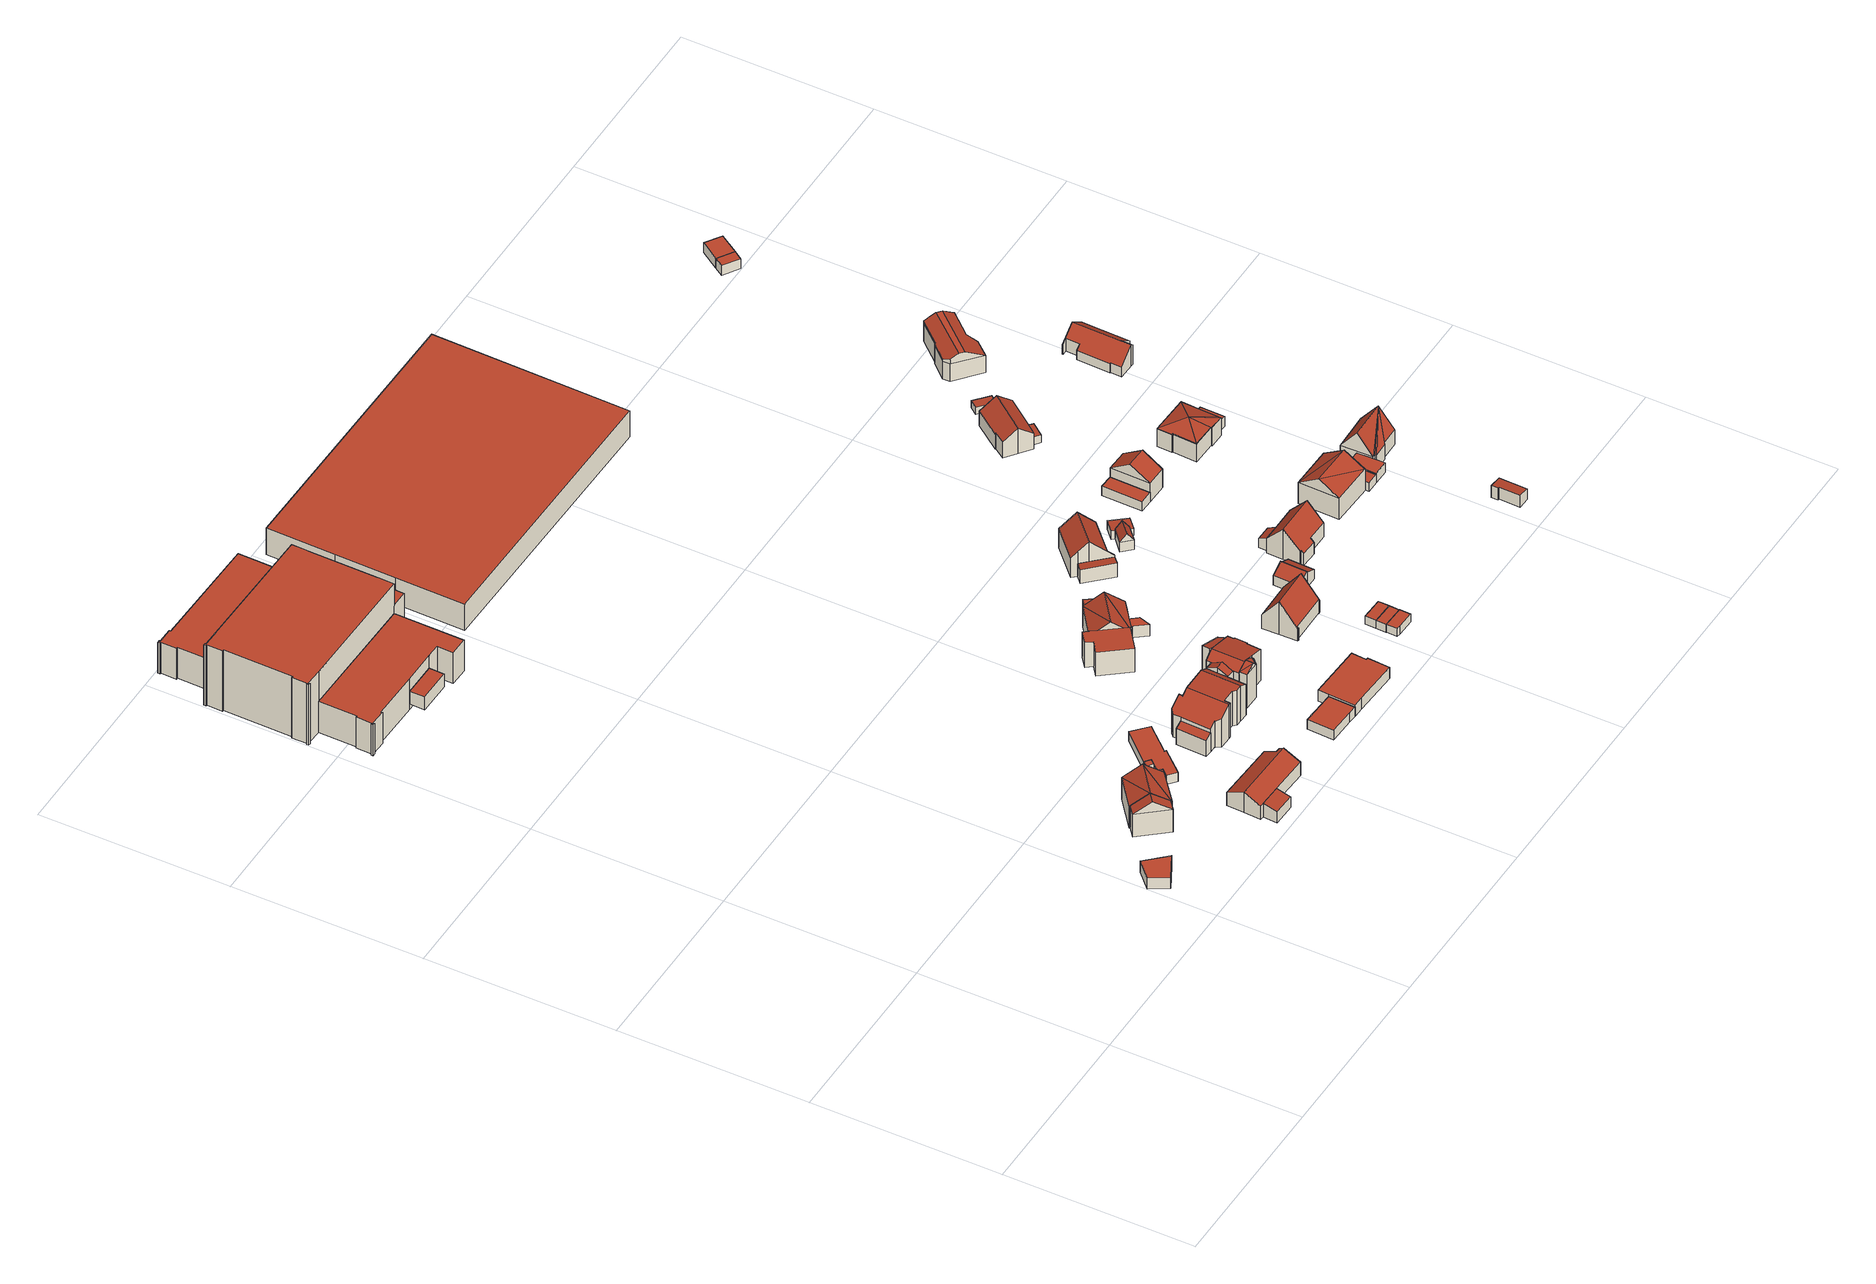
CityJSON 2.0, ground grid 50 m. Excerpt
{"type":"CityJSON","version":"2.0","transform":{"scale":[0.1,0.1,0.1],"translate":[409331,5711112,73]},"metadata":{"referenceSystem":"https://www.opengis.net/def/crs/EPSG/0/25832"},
"CityObjects":{
"building1":{"type":"Building","attributes":{"Gemeindeschluessel":"05978036","Geometrietyp2DReferenz":"3000","function":"31001_2460","roofType":"1000","measuredHeight":3.43},"geometry":[{"type":"MultiSurface","lod":"2","boundaries":[[[0,1,2,3]],[[1,4,5,2]],[[4,6,7,5]],[[6,0,3,7]],[[6,4,1,0]],[[3,2,5,7]]],"semantics":{"surfaces":[{"type":"WallSurface"},{"type":"RoofSurface"},{"type":"GroundSurface"}],"values":[0,0,0,0,1,2]}}]},
"building2":{"type":"Building","attributes":{"Gemeindeschluessel":"05978036","Geometrietyp2DReferenz":"3000","function":"31001_2460","roofType":"3100","measuredHeight":9.88},"geometry":[{"type":"MultiSurface","lod":"2","boundaries":[[[8,9,10,11]],[[9,12,13,10]],[[12,14,15,13]],[[14,8,11,15]],[[12,9,16]],[[8,14,17]],[[9,8,17,16]],[[14,12,16,17]],[[11,10,13,15]]],"semantics":{"surfaces":[{"type":"WallSurface"},{"type":"RoofSurface"},{"type":"GroundSurface"}],"values":[0,0,0,0,0,0,1,1,2]}}]},
"building3":{"type":"Building","attributes":{"Gemeindeschluessel":"05978036","Geometrietyp2DReferenz":"3000","function":"31001_1000","roofType":"3100","measuredHeight":9.82},"geometry":[{"type":"MultiSurface","lod":"2","boundaries":[[[18,19,20,21]],[[19,22,23,20]],[[22,24,11,23]],[[24,25,15,11]],[[25,26,27,15]],[[26,18,21,27]],[[28,29,18]],[[18,26,30,28]],[[29,22,19]],[[28,8,22,29]],[[22,8,24]],[[24,8,28,30,25]],[[25,30,26]],[[18,29,19]],[[21,20,23,11,15,27]]],"semantics":{"surfaces":[{"type":"WallSurface"},{"type":"RoofSurface"},{"type":"GroundSurface"}],"values":[0,0,0,0,0,0,1,1,1,1,0,0,0,0,2]}}]},
"building4":{"type":"Building","attributes":{"Gemeindeschluessel":"05978036","Geometrietyp2DReferenz":"3000","function":"51009_1610","roofType":"1000","measuredHeight":3.89},"geometry":[{"type":"MultiSurface","lod":"2","boundaries":[[[31,32,33,34]],[[32,35,36,33]],[[35,37,38,36]],[[37,31,34,38]],[[37,35,32,31]],[[34,33,36,38]]],"semantics":{"surfaces":[{"type":"WallSurface"},{"type":"RoofSurface"},{"type":"GroundSurface"}],"values":[0,0,0,0,1,2]}}]},
"building5":{"type":"Building","attributes":{"name":"Stadthalle","Gemeindeschluessel":"05978036","Geometrietyp2DReferenz":"3000","function":"31001_3036"},"children":["building5-1","building5-2","building5-3","building5-4","building5-5"]},
"building5-1":{"type":"BuildingPart","attributes":{"roofType":"1000","measuredHeight":11.99},"parents":["building5"],"geometry":[{"type":"MultiSurface","lod":"2","boundaries":[[[39,40,41,42]],[[40,43,44,41]],[[43,45,46,44]],[[45,43,40,39]],[[42,41,44,46]],[[42,46,45,39]]],"semantics":{"surfaces":[{"type":"WallSurface"},{"type":"RoofSurface"},{"type":"GroundSurface"},{"type":"ClosureSurface"}],"values":[0,0,0,1,2,3]}}]},
"building5-2":{"type":"BuildingPart","attributes":{"roofType":"1000","measuredHeight":9.42},"parents":["building5"],"geometry":[{"type":"MultiSurface","lod":"2","boundaries":[[[47,48,49,50]],[[48,51,52,49]],[[51,53,54,52]],[[53,55,56,54]],[[55,57,58,56]],[[57,59,60,58]],[[59,61,62,60]],[[61,63,64,62]],[[63,65,66,64]],[[65,67,68,66]],[[67,69,42,68]],[[70,47,50,71]],[[70,69,67,65,63,61,59,57,55,53,51,48,47]],[[50,49,52,54,56,58,60,62,64,66,68,42,71]],[[71,42,69,70]]],"semantics":{"surfaces":[{"type":"WallSurface"},{"type":"RoofSurface"},{"type":"GroundSurface"},{"type":"ClosureSurface"}],"values":[0,0,0,0,0,0,0,0,0,0,0,0,1,2,3]}}]},
"building5-3":{"type":"BuildingPart","attributes":{"roofType":"1000","measuredHeight":11.97},"parents":["building5"],"geometry":[{"type":"MultiSurface","lod":"2","boundaries":[[[72,73,74,75]],[[73,76,77,74]],[[76,78,79,77]],[[78,76,73,72]],[[75,74,77,79]],[[75,79,78,72]]],"semantics":{"surfaces":[{"type":"WallSurface"},{"type":"RoofSurface"},{"type":"GroundSurface"},{"type":"ClosureSurface"}],"values":[0,0,0,1,2,3]}}]},
"building5-4":{"type":"BuildingPart","attributes":{"roofType":"1000","measuredHeight":9.39},"parents":["building5"],"geometry":[{"type":"MultiSurface","lod":"2","boundaries":[[[80,81,82,83]],[[81,84,85,82]],[[84,86,87,85]],[[86,88,89,87]],[[88,90,91,89]],[[90,92,93,91]],[[92,94,95,93]],[[94,96,97,95]],[[98,99,100,79]],[[99,101,102,100]],[[101,103,104,102]],[[103,105,106,104]],[[105,107,108,106]],[[107,109,110,108]],[[109,80,83,110]],[[109,107,105,103,101,99,98,96,94,92,90,88,86,84,81,80]],[[83,82,85,87,89,91,93,95,97,79,100,102,104,106,108,110]],[[79,97,96,98]]],"semantics":{"surfaces":[{"type":"WallSurface"},{"type":"RoofSurface"},{"type":"GroundSurface"},{"type":"ClosureSurface"}],"values":[0,0,0,0,0,0,0,0,0,0,0,0,0,0,0,1,2,3]}}]},
"building5-5":{"type":"BuildingPart","attributes":{"roofType":"1000","measuredHeight":18.41},"parents":["building5"],"geometry":[{"type":"MultiSurface","lod":"2","boundaries":[[[111,112,72,75,46,45]],[[113,114,115,97,96]],[[114,116,117,115]],[[116,118,119,117]],[[118,120,121,119]],[[120,122,123,121]],[[122,124,125,123]],[[124,126,127,125]],[[126,128,129,127]],[[128,130,131,129]],[[130,132,133,131]],[[132,134,135,133]],[[134,136,137,135]],[[136,138,139,137]],[[138,140,141,139]],[[140,142,143,141]],[[142,144,145,143]],[[144,146,70,71,145]],[[147,146,144,142,140,138,136,134,132,130,128,126,124,122,120,118,116,114,113,148,112,111]],[[46,75,79,97,115,117,119,121,123,125,127,129,131,133,135,137,139,141,143,145,71,42]],[[78,72,112,148]],[[78,98,79,75,72]],[[96,98,78,148,113]],[[96,97,79,98]],[[69,70,146,147,39]],[[69,42,71,70]],[[45,39,147,111]],[[45,46,42,69,39]]],"semantics":{"surfaces":[{"type":"WallSurface"},{"type":"RoofSurface"},{"type":"GroundSurface"},{"type":"ClosureSurface"}],"values":[0,0,0,0,0,0,0,0,0,0,0,0,0,0,0,0,0,0,1,2,0,3,0,3,0,3,0,3]}}]},
"building6":{"type":"Building","attributes":{"Gemeindeschluessel":"05978036","Geometrietyp2DReferenz":"3000","function":"51009_1610","roofType":"1000","measuredHeight":2.62},"geometry":[{"type":"MultiSurface","lod":"2","boundaries":[[[149,150,151,152]],[[150,153,154,151]],[[153,155,156,154]],[[155,149,152,156]],[[155,153,150,149]],[[152,151,154,156]]],"semantics":{"surfaces":[{"type":"WallSurface"},{"type":"RoofSurface"},{"type":"GroundSurface"}],"values":[0,0,0,0,1,2]}}]},
"building7":{"type":"Building","attributes":{"Gemeindeschluessel":"05978036","Geometrietyp2DReferenz":"3000","function":"31001_1000"},"children":["building7-1","building7-2"]},
"building7-1":{"type":"BuildingPart","attributes":{"roofType":"2100","measuredHeight":4.13},"parents":["building7"],"geometry":[{"type":"MultiSurface","lod":"2","boundaries":[[[157,158,159,160,161]],[[158,162,163,159]],[[162,164,165,166,163]],[[162,158,157,164]],[[166,160,159,163]],[[161,165,164,157]],[[161,160,166,165]]],"semantics":{"surfaces":[{"type":"WallSurface"},{"type":"RoofSurface"},{"type":"GroundSurface"},{"type":"ClosureSurface"}],"values":[0,0,0,1,2,0,3]}}]},
"building7-2":{"type":"BuildingPart","attributes":{"roofType":"3100","measuredHeight":6.2},"parents":["building7"],"geometry":[{"type":"MultiSurface","lod":"2","boundaries":[[[167,168,169,170]],[[168,171,172,169]],[[171,173,174,172]],[[173,161,160,174]],[[165,175,176,166]],[[175,177,178,176]],[[177,179,180,178]],[[179,181,182,180]],[[181,167,170,182]],[[177,175,165,161,173,171]],[[171,168,167,181,179,177]],[[170,169,172,174,160,166,176,178,180,182]],[[166,160,161,165]]],"semantics":{"surfaces":[{"type":"WallSurface"},{"type":"RoofSurface"},{"type":"GroundSurface"},{"type":"ClosureSurface"}],"values":[0,0,0,0,0,0,0,0,0,1,1,2,3]}}]},
"building8":{"type":"Building","attributes":{"Gemeindeschluessel":"05978036","Geometrietyp2DReferenz":"3000","function":"51009_1610","roofType":"1000","measuredHeight":2.83},"geometry":[{"type":"MultiSurface","lod":"2","boundaries":[[[183,184,185,186]],[[184,187,188,185]],[[187,189,190,188]],[[189,183,186,190]],[[189,187,184,183]],[[186,185,188,190]]],"semantics":{"surfaces":[{"type":"WallSurface"},{"type":"RoofSurface"},{"type":"GroundSurface"}],"values":[0,0,0,0,1,2]}}]},
"building9":{"type":"Building","attributes":{"Gemeindeschluessel":"05978036","Geometrietyp2DReferenz":"3000","function":"31001_3200","roofType":"1000","measuredHeight":2.8},"geometry":[{"type":"MultiSurface","lod":"2","boundaries":[[[191,192,193,194]],[[192,155,195,193]],[[155,153,196,195]],[[153,150,197,196]],[[150,198,188,197]],[[198,199,185,188]],[[199,200,186,185]],[[200,201,202,186]],[[201,203,204,202]],[[203,205,206,204]],[[205,191,194,206]],[[205,203,201,200,199,198,150,153,155,192,191]],[[194,193,195,196,197,188,185,186,202,204,206]]],"semantics":{"surfaces":[{"type":"WallSurface"},{"type":"RoofSurface"},{"type":"GroundSurface"}],"values":[0,0,0,0,0,0,0,0,0,0,0,1,2]}}]},
"building10":{"type":"Building","attributes":{"Gemeindeschluessel":"05978036","Geometrietyp2DReferenz":"3000","function":"31001_2460","roofType":"1000","measuredHeight":2.81},"geometry":[{"type":"MultiSurface","lod":"2","boundaries":[[[207,208,209,210]],[[208,211,212,209]],[[211,213,214,212]],[[213,215,216,214]],[[215,207,210,216]],[[215,213,211,208,207]],[[210,209,212,214,216]]],"semantics":{"surfaces":[{"type":"WallSurface"},{"type":"RoofSurface"},{"type":"GroundSurface"}],"values":[0,0,0,0,0,1,2]}}]},
"building11":{"type":"Building","attributes":{"Gemeindeschluessel":"05978036","Geometrietyp2DReferenz":"3000","function":"31001_1000"},"children":["building11-1","building11-2","building11-3","building11-4","building11-5","building11-6"]},
"building11-1":{"type":"BuildingPart","attributes":{"roofType":"2100","measuredHeight":11.75},"parents":["building11"],"geometry":[{"type":"MultiSurface","lod":"2","boundaries":[[[217,218,219,220,221]],[[218,222,223,219]],[[222,224,225,223]],[[224,226,227,225]],[[226,224,222,218,217,228]],[[220,219,223,225,227,229]],[[221,230,228,217]],[[221,220,229,230]],[[229,227,226,228,230]]],"semantics":{"surfaces":[{"type":"WallSurface"},{"type":"RoofSurface"},{"type":"GroundSurface"},{"type":"ClosureSurface"}],"values":[0,0,0,0,1,2,0,3,3]}}]},
"building11-2":{"type":"BuildingPart","attributes":{"roofType":"2100","measuredHeight":5.78},"parents":["building11"],"geometry":[{"type":"MultiSurface","lod":"2","boundaries":[[[231,232,233,234]],[[235,236,237,238]],[[236,231,234,237]],[[236,235,232,231]],[[234,233,238,237]],[[238,233,232,235]]],"semantics":{"surfaces":[{"type":"WallSurface"},{"type":"RoofSurface"},{"type":"GroundSurface"},{"type":"ClosureSurface"}],"values":[0,0,0,1,2,3]}}]},
"building11-3":{"type":"BuildingPart","attributes":{"roofType":"5000","measuredHeight":11.56},"parents":["building11"],"geometry":[{"type":"MultiSurface","lod":"2","boundaries":[[[239,240,241,242]],[[240,243,244,241]],[[243,245,246,247,244]],[[248,239,242,249]],[[248,240,239]],[[250,240,248,251]],[[240,250,252]],[[245,252,250]],[[245,243,252]],[[240,252,243]],[[242,241,244,247,253,249]],[[254,246,245]],[[248,249,253,255]],[[255,253,247,246,254]],[[250,251,256,254,245]],[[256,251,248,255]],[[256,255,254]]],"semantics":{"surfaces":[{"type":"WallSurface"},{"type":"RoofSurface"},{"type":"GroundSurface"},{"type":"ClosureSurface"}],"values":[0,0,0,0,1,1,1,1,1,0,2,0,3,3,0,3,3]}}]},
"building11-4":{"type":"BuildingPart","attributes":{"roofType":"9999","measuredHeight":10.75},"parents":["building11"],"geometry":[{"type":"MultiSurface","lod":"2","boundaries":[[[257,258,259,260]],[[258,261,262,259]],[[261,263,264,262]],[[263,265,266,264]],[[265,267,268,266]],[[267,269,235,238,268]],[[270,271,272,233,232]],[[271,273,274,272]],[[273,275,276,274]],[[275,277,278,276]],[[277,279,280,278]],[[279,281,282,280]],[[281,283,284,282]],[[285,286,287,288]],[[286,289,290,287]],[[289,291,292,290]],[[291,293,294,292]],[[293,257,260,294]],[[289,286,285,295,283,281]],[[279,277,275,273,271,270,269,267,265,263,261]],[[281,279,261,258,257,293,291,289]],[[260,259,262,264,266,268,238,233,272,274,276,278,280,282,284,296,288,287,290,292,294]],[[232,235,269,270]],[[232,233,238,235]],[[295,296,284,283]],[[285,288,296,295]]],"semantics":{"surfaces":[{"type":"WallSurface"},{"type":"RoofSurface"},{"type":"GroundSurface"},{"type":"ClosureSurface"}],"values":[0,0,0,0,0,0,0,0,0,0,0,0,0,0,0,0,0,0,1,1,1,2,0,3,3,3]}}]},
"building11-5":{"type":"BuildingPart","attributes":{"roofType":"3100","measuredHeight":11.07},"parents":["building11"],"geometry":[{"type":"MultiSurface","lod":"2","boundaries":[[[297,298,299,284,283]],[[300,301,285,288,302]],[[303,304,298,297,305]],[[305,301,300,306,303]],[[296,284,299,307,302,288]],[[297,283,295,305]],[[283,284,296,295]],[[308,304,303]],[[307,299,298,304,308]],[[306,308,303]],[[307,308,306,300,302]],[[295,285,301,305]],[[296,288,285,295]]],"semantics":{"surfaces":[{"type":"WallSurface"},{"type":"RoofSurface"},{"type":"GroundSurface"},{"type":"ClosureSurface"}],"values":[0,0,1,1,2,0,3,0,3,0,3,0,3]}}]},
"building11-6":{"type":"BuildingPart","attributes":{"roofType":"3100","measuredHeight":11.34},"parents":["building11"],"geometry":[{"type":"MultiSurface","lod":"2","boundaries":[[[309,310,299,298]],[[309,221,220,310]],[[311,312,313,227,226]],[[312,314,315,313]],[[314,316,317,315]],[[316,318,319,317]],[[318,320,321,319]],[[320,322,248,249,321]],[[246,323,324,247]],[[323,300,302,324]],[[256,251,322,320,318,316,314,312,311,228,230]],[[230,221,309,298,304,308,306,300,323,246,254,256]],[[302,307,299,310,220,229,227,313,315,317,319,321,249,253,247,324]],[[299,307,308,304,298]],[[307,302,300,306,308]],[[229,220,221,230]],[[311,226,228]],[[229,230,228,226,227]],[[251,248,322]],[[253,249,248,255]],[[255,248,251,256]],[[246,247,253,255,254]],[[254,255,256]]],"semantics":{"surfaces":[{"type":"WallSurface"},{"type":"RoofSurface"},{"type":"GroundSurface"},{"type":"ClosureSurface"}],"values":[0,0,0,0,0,0,0,0,0,0,1,1,2,3,3,3,0,3,0,3,3,3,3]}}]},
"building12":{"type":"Building","attributes":{"Gemeindeschluessel":"05978036","Geometrietyp2DReferenz":"3000","function":"31001_1000","roofType":"1000","measuredHeight":3.39},"geometry":[{"type":"MultiSurface","lod":"2","boundaries":[[[325,326,214,327]],[[326,328,212,214]],[[328,329,330,212]],[[329,331,332,330]],[[331,333,334,332]],[[333,335,336,334]],[[335,337,338,336]],[[337,325,327,338]],[[337,335,333,331,329,328,326,325]],[[327,214,212,330,332,334,336,338]]],"semantics":{"surfaces":[{"type":"WallSurface"},{"type":"RoofSurface"},{"type":"GroundSurface"}],"values":[0,0,0,0,0,0,0,0,1,2]}}]},
"building13":{"type":"Building","attributes":{"Gemeindeschluessel":"05978036","Geometrietyp2DReferenz":"3000","function":"31001_1000"},"children":["building13-1","building13-2","building13-3"]},
"building13-1":{"type":"BuildingPart","attributes":{"roofType":"2100","measuredHeight":7.72},"parents":["building13"],"geometry":[{"type":"MultiSurface","lod":"2","boundaries":[[[339,340,341,342,343]],[[340,344,345,341]],[[344,346,347,345]],[[346,348,349,347]],[[348,350,351,349]],[[350,352,353,351]],[[352,354,355,353]],[[354,356,357,355]],[[356,358,357]],[[354,352,350,348,346,344,340,339,359,360,356]],[[342,341,345,347,349,351,353,355,357]],[[339,343,359]],[[360,358,356]],[[343,342,357,358]],[[343,358,360,359]]],"semantics":{"surfaces":[{"type":"WallSurface"},{"type":"RoofSurface"},{"type":"GroundSurface"},{"type":"ClosureSurface"}],"values":[0,0,0,0,0,0,0,0,0,1,2,0,0,3,3]}}]},
"building13-2":{"type":"BuildingPart","attributes":{"roofType":"3100","measuredHeight":10.04},"parents":["building13"],"geometry":[{"type":"MultiSurface","lod":"2","boundaries":[[[358,361,362,357]],[[361,363,364,362]],[[363,365,366,364]],[[365,367,368,369,366]],[[370,343,342,371,372]],[[373,374,375,361]],[[373,361,358,360]],[[343,370,367,365,374]],[[374,373,359,343]],[[363,375,374,365]],[[361,375,363]],[[362,364,366,369,371,342,357]],[[372,368,367,370]],[[372,371,369,368]],[[357,342,343,358]],[[373,360,359]],[[359,360,358,343]]],"semantics":{"surfaces":[{"type":"WallSurface"},{"type":"RoofSurface"},{"type":"GroundSurface"},{"type":"ClosureSurface"}],"values":[0,0,0,0,0,1,1,1,1,0,0,2,0,3,3,0,3]}}]},
"building13-3":{"type":"BuildingPart","attributes":{"roofType":"1000","measuredHeight":3.49},"parents":["building13"],"geometry":[{"type":"MultiSurface","lod":"2","boundaries":[[[376,372,371,377]],[[368,378,379,369]],[[378,376,377,379]],[[378,368,372,376]],[[377,371,369,379]],[[369,371,372,368]]],"semantics":{"surfaces":[{"type":"WallSurface"},{"type":"RoofSurface"},{"type":"GroundSurface"},{"type":"ClosureSurface"}],"values":[0,0,0,1,2,3]}}]},
"building14":{"type":"Building","attributes":{"Gemeindeschluessel":"05978036","Geometrietyp2DReferenz":"3000","function":"31001_2460","roofType":"1000","measuredHeight":2.68},"geometry":[{"type":"MultiSurface","lod":"2","boundaries":[[[380,381,382,364]],[[381,383,384,382]],[[383,385,386,384]],[[385,387,366,386]],[[387,380,364,366]],[[387,385,383,381,380]],[[364,382,384,386,366]]],"semantics":{"surfaces":[{"type":"WallSurface"},{"type":"RoofSurface"},{"type":"GroundSurface"}],"values":[0,0,0,0,0,1,2]}}]},
"building15":{"type":"Building","attributes":{"Gemeindeschluessel":"05978036","Geometrietyp2DReferenz":"3000","function":"31001_1000","roofType":"3100","measuredHeight":9.95},"geometry":[{"type":"MultiSurface","lod":"2","boundaries":[[[388,389,390,391]],[[389,392,393,390]],[[392,394,395,393]],[[394,396,397,395]],[[396,398,399,397]],[[398,400,401,399]],[[400,402,403,401]],[[402,404,405,403]],[[404,406,407,405]],[[406,388,391,407]],[[402,400,398,396]],[[396,394,392,389,388,406,404,402]],[[391,390,393,395,397,399,401,403,405,407]]],"semantics":{"surfaces":[{"type":"WallSurface"},{"type":"RoofSurface"},{"type":"GroundSurface"}],"values":[0,0,0,0,0,0,0,0,0,0,1,1,2]}}]},
"building16":{"type":"Building","attributes":{"name":"Hellweg - Sporthallen","Gemeindeschluessel":"05978036","Geometrietyp2DReferenz":"3000","function":"31001_3211"},"children":["building16-1","building16-2"]},
"building16-1":{"type":"BuildingPart","attributes":{"roofType":"1000","measuredHeight":8},"parents":["building16"],"geometry":[{"type":"MultiSurface","lod":"2","boundaries":[[[408,409,410,411]],[[409,412,410]],[[413,414,415]],[[413,416,417,414]],[[416,418,419,417]],[[418,420,421,419]],[[420,408,411,421]],[[420,418,416,413,409,408]],[[411,410,414,417,419,421]],[[415,412,409,413]],[[415,414,410,412]]],"semantics":{"surfaces":[{"type":"WallSurface"},{"type":"RoofSurface"},{"type":"GroundSurface"},{"type":"ClosureSurface"}],"values":[0,0,0,0,0,0,0,1,2,0,3]}}]},
"building16-2":{"type":"BuildingPart","attributes":{"roofType":"1000","measuredHeight":4.25},"parents":["building16"],"geometry":[{"type":"MultiSurface","lod":"2","boundaries":[[[412,422,423,410]],[[422,424,425,423]],[[424,415,414,425]],[[415,424,422,412]],[[410,423,425,414]],[[410,414,415,412]]],"semantics":{"surfaces":[{"type":"WallSurface"},{"type":"RoofSurface"},{"type":"GroundSurface"},{"type":"ClosureSurface"}],"values":[0,0,0,1,2,3]}}]},
"building17":{"type":"Building","attributes":{"Gemeindeschluessel":"05978036","Geometrietyp2DReferenz":"3000","function":"31001_2460","roofType":"1000","measuredHeight":2.38},"geometry":[{"type":"MultiSurface","lod":"2","boundaries":[[[426,427,428,429]],[[427,430,431,428]],[[430,432,433,431]],[[432,434,435,433]],[[434,426,429,435]],[[434,432,430,427,426]],[[429,428,431,433,435]]],"semantics":{"surfaces":[{"type":"WallSurface"},{"type":"RoofSurface"},{"type":"GroundSurface"}],"values":[0,0,0,0,0,1,2]}}]},
"building18":{"type":"Building","attributes":{"Gemeindeschluessel":"05978036","Geometrietyp2DReferenz":"3000","function":"31001_2460","roofType":"1000","measuredHeight":2.33},"geometry":[{"type":"MultiSurface","lod":"2","boundaries":[[[436,437,438,439]],[[437,440,441,438]],[[440,442,443,441]],[[442,436,439,443]],[[442,440,437,436]],[[439,438,441,443]]],"semantics":{"surfaces":[{"type":"WallSurface"},{"type":"RoofSurface"},{"type":"GroundSurface"}],"values":[0,0,0,0,1,2]}}]},
"building19":{"type":"Building","attributes":{"Gemeindeschluessel":"05978036","Geometrietyp2DReferenz":"3000","function":"31001_2460","roofType":"1000","measuredHeight":2.36},"geometry":[{"type":"MultiSurface","lod":"2","boundaries":[[[437,444,445,438]],[[444,446,447,445]],[[446,448,449,447]],[[448,440,441,449]],[[440,437,438,441]],[[440,448,446,444,437]],[[438,445,447,449,441]]],"semantics":{"surfaces":[{"type":"WallSurface"},{"type":"RoofSurface"},{"type":"GroundSurface"}],"values":[0,0,0,0,0,1,2]}}]},
"building20":{"type":"Building","attributes":{"Gemeindeschluessel":"05978036","Geometrietyp2DReferenz":"3000","function":"31001_1000"},"children":["building20-1","building20-2"]},
"building20-1":{"type":"BuildingPart","attributes":{"roofType":"2100","measuredHeight":4.12},"parents":["building20"],"geometry":[{"type":"MultiSurface","lod":"2","boundaries":[[[450,451,452,453]],[[454,455,456,457]],[[455,450,453,456]],[[455,454,458,451,450]],[[453,452,459,457,456]],[[454,457,459,458]],[[458,459,452,451]]],"semantics":{"surfaces":[{"type":"WallSurface"},{"type":"RoofSurface"},{"type":"GroundSurface"},{"type":"ClosureSurface"}],"values":[0,0,0,1,2,3,3]}}]},
"building20-2":{"type":"BuildingPart","attributes":{"roofType":"3100","measuredHeight":9.75},"parents":["building20"],"geometry":[{"type":"MultiSurface","lod":"2","boundaries":[[[460,461,454,457,462]],[[463,464,465,452,451]],[[464,466,467,465]],[[466,468,469,467]],[[468,470,471,469]],[[470,472,473,471]],[[472,460,462,473]],[[468,466,464,463,474]],[[474,461,460,472,470,468]],[[462,457,459,452,465,467,469,471,473]],[[458,454,461,474]],[[459,457,454,458]],[[463,451,458,474]],[[451,452,459,458]]],"semantics":{"surfaces":[{"type":"WallSurface"},{"type":"RoofSurface"},{"type":"GroundSurface"},{"type":"ClosureSurface"}],"values":[0,0,0,0,0,0,0,1,1,2,0,3,0,3]}}]},
"building21":{"type":"Building","attributes":{"Gemeindeschluessel":"05978036","Geometrietyp2DReferenz":"3000","function":"31001_2460","roofType":"2100","measuredHeight":4.79},"geometry":[{"type":"MultiSurface","lod":"2","boundaries":[[[475,476,477,478]],[[476,479,480,477]],[[479,481,482,480]],[[481,475,478,482]],[[481,479,476,475]],[[478,477,480,482]]],"semantics":{"surfaces":[{"type":"WallSurface"},{"type":"RoofSurface"},{"type":"GroundSurface"}],"values":[0,0,0,0,1,2]}}]},
"building22":{"type":"Building","attributes":{"Gemeindeschluessel":"05978036","Geometrietyp2DReferenz":"3000","function":"31001_2460","roofType":"2100","measuredHeight":4.57},"geometry":[{"type":"MultiSurface","lod":"2","boundaries":[[[483,484,485,477]],[[484,486,487,485]],[[486,488,480,487]],[[488,483,477,480]],[[488,486,484,483]],[[477,485,487,480]]],"semantics":{"surfaces":[{"type":"WallSurface"},{"type":"RoofSurface"},{"type":"GroundSurface"}],"values":[0,0,0,0,1,2]}}]},
"building23":{"type":"Building","attributes":{"Gemeindeschluessel":"05978036","Geometrietyp2DReferenz":"3000","function":"31001_2460","roofType":"3100","measuredHeight":5.22},"geometry":[{"type":"MultiSurface","lod":"2","boundaries":[[[489,490,491,492]],[[490,493,494,491]],[[493,495,496,494]],[[495,489,492,496]],[[493,490,497]],[[489,495,498]],[[490,489,498,497]],[[495,493,497,498]],[[492,491,494,496]]],"semantics":{"surfaces":[{"type":"WallSurface"},{"type":"RoofSurface"},{"type":"GroundSurface"}],"values":[0,0,0,0,0,0,1,1,2]}}]},
"building24":{"type":"Building","attributes":{"Gemeindeschluessel":"05978036","Geometrietyp2DReferenz":"3000","function":"31001_2460","roofType":"2100","measuredHeight":2.56},"geometry":[{"type":"MultiSurface","lod":"2","boundaries":[[[499,500,501,502]],[[500,503,504,501]],[[503,505,506,504]],[[505,507,508,506]],[[507,509,510,508]],[[509,499,502,510]],[[509,507,505,503,500,499]],[[502,501,504,506,508,510]]],"semantics":{"surfaces":[{"type":"WallSurface"},{"type":"RoofSurface"},{"type":"GroundSurface"}],"values":[0,0,0,0,0,0,1,2]}}]},
"building25":{"type":"Building","attributes":{"Gemeindeschluessel":"05978036","Geometrietyp2DReferenz":"3000","function":"31001_1000","roofType":"2100","measuredHeight":3.98},"geometry":[{"type":"MultiSurface","lod":"2","boundaries":[[[511,512,513,514]],[[512,515,516,513]],[[515,517,518,516]],[[517,511,514,518]],[[517,515,512,511]],[[514,513,516,518]]],"semantics":{"surfaces":[{"type":"WallSurface"},{"type":"RoofSurface"},{"type":"GroundSurface"}],"values":[0,0,0,0,1,2]}}]},
"building26":{"type":"Building","attributes":{"Gemeindeschluessel":"05978036","Geometrietyp2DReferenz":"3000","function":"31001_1000","roofType":"3100","measuredHeight":9.24},"geometry":[{"type":"MultiSurface","lod":"2","boundaries":[[[519,520,521,522]],[[520,523,524,521]],[[523,525,526,524]],[[525,527,528,526]],[[527,529,530,528]],[[529,531,532,530]],[[531,533,534,532]],[[533,535,536,534]],[[535,537,538,536]],[[537,539,540,538]],[[539,541,542,540]],[[541,519,522,542]],[[537,535,533,531,529,527,525,523]],[[523,520,519,541,539,537]],[[522,521,524,526,528,530,532,534,536,538,540,542]]],"semantics":{"surfaces":[{"type":"WallSurface"},{"type":"RoofSurface"},{"type":"GroundSurface"}],"values":[0,0,0,0,0,0,0,0,0,0,0,0,1,1,2]}}]},
"building27":{"type":"Building","attributes":{"Gemeindeschluessel":"05978036","Geometrietyp2DReferenz":"3000","function":"31001_2460","roofType":"1000","measuredHeight":2.92},"geometry":[{"type":"MultiSurface","lod":"2","boundaries":[[[543,544,545,546]],[[544,547,548,545]],[[547,549,550,548]],[[549,543,546,550]],[[549,547,544,543]],[[546,545,548,550]]],"semantics":{"surfaces":[{"type":"WallSurface"},{"type":"RoofSurface"},{"type":"GroundSurface"}],"values":[0,0,0,0,1,2]}}]},
"building28":{"type":"Building","attributes":{"Gemeindeschluessel":"05978036","Geometrietyp2DReferenz":"3000","function":"31001_1000","roofType":"3100","measuredHeight":8.95},"geometry":[{"type":"MultiSurface","lod":"2","boundaries":[[[551,552,553,550]],[[552,554,555,553]],[[554,556,546,555]],[[556,551,550,546]],[[554,552,557]],[[551,556,558]],[[552,551,558,557]],[[556,554,557,558]],[[550,553,555,546]]],"semantics":{"surfaces":[{"type":"WallSurface"},{"type":"RoofSurface"},{"type":"GroundSurface"}],"values":[0,0,0,0,0,0,1,1,2]}}]},
"building29":{"type":"Building","attributes":{"Gemeindeschluessel":"05978036","Geometrietyp2DReferenz":"3000","function":"31001_1000","roofType":"3100","measuredHeight":9.88},"geometry":[{"type":"MultiSurface","lod":"2","boundaries":[[[559,560,561,562]],[[560,563,564,561]],[[563,565,566,564]],[[565,559,562,566]],[[563,560,567]],[[559,565,568]],[[567,559,568]],[[559,567,560]],[[563,568,565]],[[568,563,567]],[[562,561,564,566]]],"semantics":{"surfaces":[{"type":"WallSurface"},{"type":"RoofSurface"},{"type":"GroundSurface"}],"values":[0,0,0,0,0,0,1,1,1,1,2]}}]},
"building30":{"type":"Building","attributes":{"Gemeindeschluessel":"05978036","Geometrietyp2DReferenz":"3000","function":"31001_2460","roofType":"1000","measuredHeight":2.62},"geometry":[{"type":"MultiSurface","lod":"2","boundaries":[[[569,570,571,572]],[[570,573,574,571]],[[573,575,576,574]],[[575,577,578,576]],[[577,569,572,578]],[[577,575,573,570,569]],[[572,571,574,576,578]]],"semantics":{"surfaces":[{"type":"WallSurface"},{"type":"RoofSurface"},{"type":"GroundSurface"}],"values":[0,0,0,0,0,1,2]}}]},
"building31":{"type":"Building","attributes":{"Gemeindeschluessel":"05978036","Geometrietyp2DReferenz":"3000","function":"31001_1000"},"children":["building31-1","building31-2"]},
"building31-1":{"type":"BuildingPart","attributes":{"roofType":"3100","measuredHeight":7.61},"parents":["building31"],"geometry":[{"type":"MultiSurface","lod":"2","boundaries":[[[579,580,581,582]],[[580,583,584,581]],[[583,585,586,584]],[[585,587,588,586]],[[587,589,588]],[[590,591,592,593,594]],[[591,595,596,592]],[[595,597,598,596]],[[597,599,600,598]],[[599,579,582,600]],[[595,591,590,587,585,583]],[[583,580,579,599,597,595]],[[582,581,584,586,588,593,592,596,598,600]],[[594,589,587,590]],[[594,593,588,589]]],"semantics":{"surfaces":[{"type":"WallSurface"},{"type":"RoofSurface"},{"type":"GroundSurface"},{"type":"ClosureSurface"}],"values":[0,0,0,0,0,0,0,0,0,0,1,1,2,0,3]}}]},
"building31-2":{"type":"BuildingPart","attributes":{"roofType":"2100","measuredHeight":2.42},"parents":["building31"],"geometry":[{"type":"MultiSurface","lod":"2","boundaries":[[[589,601,602,588]],[[601,603,604,602]],[[603,594,593,604]],[[603,601,589,594]],[[593,588,602,604]],[[588,593,594,589]]],"semantics":{"surfaces":[{"type":"WallSurface"},{"type":"RoofSurface"},{"type":"GroundSurface"},{"type":"ClosureSurface"}],"values":[0,0,0,1,2,3]}}]},
"building32":{"type":"Building","attributes":{"Gemeindeschluessel":"05978036","Geometrietyp2DReferenz":"3000","function":"31001_2460","roofType":"2100","measuredHeight":3.63},"geometry":[{"type":"MultiSurface","lod":"2","boundaries":[[[605,606,607,608]],[[606,609,610,607]],[[609,611,612,610]],[[611,613,614,612]],[[613,615,616,614]],[[615,605,608,616]],[[615,613,611,609,606,605]],[[608,607,610,612,614,616]]],"semantics":{"surfaces":[{"type":"WallSurface"},{"type":"RoofSurface"},{"type":"GroundSurface"}],"values":[0,0,0,0,0,0,1,2]}}]},
"building33":{"type":"Building","attributes":{"Gemeindeschluessel":"05978036","Geometrietyp2DReferenz":"3000","function":"31001_2460","roofType":"9999","measuredHeight":3},"geometry":[{"type":"MultiSurface","lod":"2","boundaries":[[[617,618,619,620,621,622]],[[622,621,576,578]],[[621,620,623,576]],[[620,619,624,623]],[[619,618,625,624]],[[618,617,626,625]],[[617,622,578,626]],[[578,576,623,624,625,626]]],"semantics":{"surfaces":[{"type":"RoofSurface"},{"type":"WallSurface"},{"type":"GroundSurface"}],"values":[0,1,1,1,1,1,1,2]}}]},
"building34":{"type":"Building","attributes":{"Gemeindeschluessel":"05978036","Geometrietyp2DReferenz":"3000","function":"31001_1000","roofType":"5000","measuredHeight":7.52},"geometry":[{"type":"MultiSurface","lod":"2","boundaries":[[[627,628,629,630]],[[628,631,632,629]],[[631,633,634,632]],[[633,635,636,634]],[[635,637,638,636]],[[637,639,640,638]],[[639,641,642,640]],[[641,643,644,642]],[[643,645,646,644]],[[645,627,630,646]],[[627,647,628]],[[647,627,645,643]],[[647,648,628]],[[649,648,647]],[[628,648,650]],[[647,651,652,653,649]],[[647,643,651]],[[635,649,653,637]],[[637,653,652,639]],[[639,652,651,641]],[[641,651,643]],[[628,650,631]],[[631,650,648,633]],[[633,648,649,635]],[[630,629,632,634,636,638,640,642,644,646]]],"semantics":{"surfaces":[{"type":"WallSurface"},{"type":"RoofSurface"},{"type":"GroundSurface"}],"values":[0,0,0,0,0,0,0,0,0,0,1,1,1,1,1,1,1,0,0,0,0,0,0,0,2]}}]},
"building35":{"type":"Building","attributes":{"Gemeindeschluessel":"05978036","Geometrietyp2DReferenz":"3000","function":"31001_2460","roofType":"2100","measuredHeight":2.21},"geometry":[{"type":"MultiSurface","lod":"2","boundaries":[[[654,655,656,657]],[[655,658,659,656]],[[658,660,661,659]],[[660,654,657,661]],[[660,658,655,654]],[[657,656,659,661]]],"semantics":{"surfaces":[{"type":"WallSurface"},{"type":"RoofSurface"},{"type":"GroundSurface"}],"values":[0,0,0,0,1,2]}}]},
"building36":{"type":"Building","attributes":{"Gemeindeschluessel":"05978036","Geometrietyp2DReferenz":"3000","function":"31001_2460","roofType":"2100","measuredHeight":2.11},"geometry":[{"type":"MultiSurface","lod":"2","boundaries":[[[662,663,664,665]],[[663,666,667,664]],[[666,668,669,667]],[[668,662,665,669]],[[668,666,663,662]],[[665,664,667,669]]],"semantics":{"surfaces":[{"type":"WallSurface"},{"type":"RoofSurface"},{"type":"GroundSurface"}],"values":[0,0,0,0,1,2]}}]},
"building37":{"type":"Building","attributes":{"Gemeindeschluessel":"05978036","Geometrietyp2DReferenz":"3000","function":"31001_1000","roofType":"5000","measuredHeight":10.03},"geometry":[{"type":"MultiSurface","lod":"2","boundaries":[[[670,671,672,673]],[[671,674,675,672]],[[674,676,677,675]],[[676,678,679,677]],[[678,680,681,679]],[[680,682,683,681]],[[682,684,685,683]],[[684,670,673,685]],[[686,687,671,670]],[[684,687,686]],[[682,687,684]],[[680,687,682]],[[678,687,680]],[[676,687,678]],[[687,676,674]],[[670,684,686]],[[674,671,687]],[[673,672,675,677,679,681,683,685]]],"semantics":{"surfaces":[{"type":"WallSurface"},{"type":"RoofSurface"},{"type":"GroundSurface"}],"values":[0,0,0,0,0,0,0,0,1,1,1,1,1,1,1,0,0,2]}}]},
"building38":{"type":"Building","attributes":{"Gemeindeschluessel":"05978036","Geometrietyp2DReferenz":"3000","function":"51009_1610","roofType":"1000","measuredHeight":3.09},"geometry":[{"type":"MultiSurface","lod":"2","boundaries":[[[688,689,690,646]],[[689,691,692,690]],[[691,693,630,692]],[[693,688,646,630]],[[693,691,689,688]],[[646,690,692,630]]],"semantics":{"surfaces":[{"type":"WallSurface"},{"type":"RoofSurface"},{"type":"GroundSurface"}],"values":[0,0,0,0,1,2]}}]},
"building39":{"type":"Building","attributes":{"Gemeindeschluessel":"05978036","Geometrietyp2DReferenz":"3000","function":"31001_1000","roofType":"5000","measuredHeight":7.85},"geometry":[{"type":"MultiSurface","lod":"2","boundaries":[[[694,695,696,697]],[[695,698,699,696]],[[698,700,701,699]],[[700,702,703,701]],[[702,704,705,703]],[[704,706,707,705]],[[706,708,709,707]],[[708,710,711,709]],[[710,712,713,711]],[[712,714,715,713]],[[714,716,717,715]],[[716,718,719,717]],[[718,694,697,719]],[[720,721,722,723,724,725,726,727]],[[728,729,730,704,702,731,732]],[[733,726,725,730,729]],[[718,733,729,694]],[[716,727,726,733,718]],[[698,732,731,700]],[[700,731,702]],[[694,729,728,695]],[[695,728,732,698]],[[706,724,723,708]],[[704,730,725,724,706]],[[708,723,722,710]],[[710,722,721,712]],[[712,721,720,714]],[[714,720,727,716]],[[697,696,699,701,703,705,707,709,711,713,715,717,719]]],"semantics":{"surfaces":[{"type":"WallSurface"},{"type":"RoofSurface"},{"type":"GroundSurface"}],"values":[0,0,0,0,0,0,0,0,0,0,0,0,0,1,1,1,0,0,0,0,0,0,0,0,0,0,0,0,2]}}]},
"building40":{"type":"Building","attributes":{"Gemeindeschluessel":"05978036","Geometrietyp2DReferenz":"3000","function":"31001_1000","roofType":"3100","measuredHeight":6.39},"geometry":[{"type":"MultiSurface","lod":"2","boundaries":[[[734,735,736,737]],[[735,738,739,736]],[[738,740,741,739]],[[740,742,743,741]],[[742,744,745,743]],[[744,746,747,745]],[[746,748,749,747]],[[748,750,751,749]],[[750,752,753,751]],[[752,754,755,753]],[[754,756,757,755]],[[756,758,759,757]],[[758,760,761,759]],[[760,762,763,761]],[[762,734,737,763]],[[758,756,754,752,750,748,746]],[[746,744,742,740,738,735,734,762,760,758]],[[737,736,739,741,743,745,747,749,751,753,755,757,759,761,763]]],"semantics":{"surfaces":[{"type":"WallSurface"},{"type":"RoofSurface"},{"type":"GroundSurface"}],"values":[0,0,0,0,0,0,0,0,0,0,0,0,0,0,0,1,1,2]}}]},
"building41":{"type":"Building","attributes":{"Gemeindeschluessel":"05978036","Geometrietyp2DReferenz":"3000","function":"31001_2460","roofType":"1000","measuredHeight":2.44},"geometry":[{"type":"MultiSurface","lod":"2","boundaries":[[[764,765,766,717]],[[765,767,768,766]],[[767,769,696,768]],[[769,764,717,696]],[[769,767,765,764]],[[717,766,768,696]]],"semantics":{"surfaces":[{"type":"WallSurface"},{"type":"RoofSurface"},{"type":"GroundSurface"}],"values":[0,0,0,0,1,2]}}]},
"building42":{"type":"Building","attributes":{"Gemeindeschluessel":"05978036","Geometrietyp2DReferenz":"3000","function":"31001_2500","roofType":"1000","measuredHeight":3},"geometry":[{"type":"MultiSurface","lod":"2","boundaries":[[[770,771,772,773]],[[771,774,775,772]],[[774,776,777,775]],[[776,770,773,777]],[[776,774,771,770]],[[773,772,775,777]]],"semantics":{"surfaces":[{"type":"WallSurface"},{"type":"RoofSurface"},{"type":"GroundSurface"}],"values":[0,0,0,0,1,2]}}]},
"building43":{"type":"Building","attributes":{"Gemeindeschluessel":"05978036","Geometrietyp2DReferenz":"3000","function":"31001_2500","roofType":"1000","measuredHeight":3},"geometry":[{"type":"MultiSurface","lod":"2","boundaries":[[[770,778,779,773]],[[778,780,781,779]],[[780,771,772,781]],[[771,770,773,772]],[[771,780,778,770]],[[773,779,781,772]]],"semantics":{"surfaces":[{"type":"WallSurface"},{"type":"RoofSurface"},{"type":"GroundSurface"}],"values":[0,0,0,0,1,2]}}]}
},
"vertices":[
[516,207,70],[566,153,70],[566,153,36],[516,207,36],[501,119,70],[501,119,36],[473,165,70],[473,165,36],
[693,227,106],[669,207,106],[669,207,37],[693,227,37],[610,278,106],[610,278,37],[634,298,106],[634,298,37],[639,243,136],[663,263,136],
[710,363,103],[772,288,103],[772,288,37],[710,363,37],[695,224,103],[695,224,37],[693,227,103],[634,298,103],[633,300,103],[633,300,37],[664,262,135],[741,326,135],[634,298,105],
[220,1936,62],[310,1935,62],[310,1935,23],[220,1936,23],[309,1895,62],[309,1895,23],[220,1896,62],[220,1896,23],
[399,2341,126],[446,2341,126],[446,2341,6],[399,2341,6],[445,2297,126],[445,2297,6],[399,2298,126],[399,2298,6],
[57,2447,100],[53,2447,100],[53,2447,6],[57,2447,6],[54,2488,100],[54,2488,6],[51,2488,100],[51,2488,6],[51,2494,100],[51,2494,6],[57,2494,100],[57,2494,6],[57,2491,100],[57,2491,6],[98,2491,100],[98,2491,6],[98,2488,100],[98,2488,6],[98,2487,100],[98,2487,6],[401,2481,100],[401,2481,6],[399,2341,100],[56,2347,100],[56,2347,6],
[397,2117,125],[443,2117,125],[443,2117,6],[397,2117,6],[442,2073,125],[442,2073,6],[396,2073,125],[396,2073,6],
[91,1934,100],[50,1935,100],[50,1935,6],[91,1934,6],[50,1932,100],[50,1932,6],[44,1932,100],[44,1932,6],[44,1938,100],[44,1938,6],[47,1938,100],[47,1938,6],[48,1979,100],[48,1979,6],[52,1979,100],[52,1979,6],[53,2079,100],[53,2079,6],[396,2073,100],[394,1891,100],[394,1891,6],[345,1892,100],[345,1892,6],[345,1934,100],[345,1934,6],[310,1935,100],[310,1935,6],[220,1936,100],[220,1936,6],[91,1938,100],[91,1938,6],
[399,2298,190],[397,2117,190],[53,2079,190],[10,2080,190],[10,2080,6],[10,2076,190],[10,2076,6],[4,2077,190],[4,2077,6],[4,2083,190],[4,2083,6],[7,2083,190],[7,2083,6],[7,2123,190],[7,2123,6],[10,2123,190],[10,2123,6],[11,2123,190],[11,2123,6],[13,2303,190],[13,2303,6],[12,2303,190],[12,2303,6],[9,2303,190],[9,2303,6],[10,2345,190],[10,2345,6],[7,2345,190],[7,2345,6],[7,2351,190],[7,2351,6],[13,2351,190],[13,2351,6],[13,2348,190],[13,2348,6],[56,2347,190],[399,2341,190],[396,2073,190],
[789,306,68],[804,323,68],[804,323,41],[789,306,41],[813,314,68],[813,314,41],[799,297,68],[799,297,41],
[863,46,88],[861,8,80],[861,8,47],[863,46,47],[863,46,87],[801,10,80],[801,10,47],[803,48,88],[803,48,87],[803,48,47],
[958,99,103],[969,98,103],[969,98,47],[958,99,47],[969,87,109],[969,87,47],[967,42,87],[967,42,47],[793,48,87],[793,48,47],[795,93,109],[795,93,47],[797,139,87],[797,139,47],[959,132,87],[959,132,47],
[814,363,69],[828,352,69],[828,352,40],[814,363,40],[817,339,69],[817,339,40],[803,350,69],[803,350,40],
[872,337,68],[820,278,68],[820,278,40],[872,337,40],[799,297,40],[813,314,40],[804,323,40],[817,339,68],[828,352,68],[814,363,68],[887,443,68],[887,443,40],[927,407,68],[927,407,40],[868,340,68],[868,340,40],
[1099,30,84],[1103,100,84],[1103,100,56],[1099,30,56],[1195,96,84],[1195,96,56],[1192,26,84],[1192,26,56],[1169,27,84],[1169,27,56],
[1138,372,153],[1139,392,153],[1139,392,36],[1138,372,36],[1138,372,144],[1207,390,126],[1207,390,36],[1216,380,122],[1216,380,36],[1216,369,122],[1216,369,36],[1154,371,147],[1145,372,36],[1145,372,149],
[932,345,84],[951,344,93],[951,344,36],[932,345,36],[948,264,94],[929,265,84],[929,265,36],[948,264,36],
[1174,278,137],[1158,263,137],[1158,263,36],[1174,278,36],[1117,264,137],[1117,264,36],[1118,285,137],[1118,285,131],[1118,285,36],[1174,283,137],[1174,283,36],[1146,284,151],[1159,284,145],[1146,263,151],[1143,284,36],[1126,285,137],[1143,284,137],[1143,284,149],
[1014,265,140],[1013,250,140],[1013,250,36],[1014,265,36],[1008,250,139],[1008,250,36],[975,251,121],[975,251,36],[966,262,116],[966,262,36],[966,264,116],[966,264,36],[948,264,105],[951,344,105],[951,363,105],[951,363,36],[961,373,111],[961,373,36],[994,372,129],[994,372,36],[993,362,129],[993,362,36],[1012,362,139],[1012,362,36],[1076,360,143],[1076,360,36],[1099,359,129],[1099,359,36],[1098,302,129],[1096,255,128],[1096,255,36],[1098,302,36],[1072,256,143],[1072,256,36],[1056,256,142],[1056,256,36],[1048,264,142],[1048,264,36],[1098,331,129],[1098,331,36],
[1099,359,131],[1120,358,131],[1120,358,36],[1118,301,131],[1098,302,131],[1118,301,36],[1119,330,146],[1120,357,131],[1098,331,146],[1119,303,131],[1119,330,36],[1119,330,131],
[1121,372,131],[1121,372,36],[1216,369,131],[1216,353,131],[1216,353,36],[1220,353,130],[1220,353,36],[1219,320,130],[1219,320,36],[1215,320,131],[1215,320,36],[1213,282,131],[1213,282,36],[1174,283,141],[1119,301,131],[1119,301,36],
[1219,25,90],[1192,26,90],[1219,25,56],[1195,96,90],[1196,124,90],[1196,124,56],[1342,118,90],[1342,118,56],[1340,79,90],[1340,79,56],[1345,78,90],[1345,78,56],[1342,20,90],[1342,20,56],
[1153,582,115],[1151,581,115],[1151,581,38],[1153,582,38],[1153,582,101],[1149,584,115],[1149,584,38],[1098,544,110],[1098,544,38],[1043,615,110],[1043,615,38],[1069,635,113],[1069,635,38],[1057,651,113],[1057,651,38],[1084,673,115],[1084,673,38],[1094,660,115],[1094,660,38],[1094,660,101],[1142,597,115],[1105,645,115],
[1174,722,101],[1174,722,38],[1180,714,101],[1180,714,38],[1234,645,101],[1234,645,38],[1212,628,101],[1212,628,73],[1212,628,38],[1192,612,101],[1192,612,38],[1192,612,73],[1123,621,138],[1204,683,138],[1180,714,108],
[1221,574,73],[1221,574,38],[1231,605,73],[1231,605,38],
[1180,714,65],[1228,752,65],[1228,752,38],[1261,708,65],[1261,708,38],[1259,665,65],[1259,665,38],[1234,645,65],
[1459,269,93],[1357,267,93],[1357,267,53],[1459,269,53],[1357,264,90],[1357,264,53],[1354,264,90],[1354,264,53],[1353,312,152],[1353,312,53],[1352,357,93],[1352,357,53],[1460,360,93],[1460,360,53],[1461,315,152],[1461,315,53],[1462,267,90],[1462,267,53],[1459,267,90],[1459,267,53],
[495,1946,105],[497,2126,105],[497,2126,25],[495,1946,25],[497,2126,68],[499,2285,105],[499,2285,25],[499,2285,68],[502,2464,105],[502,2464,25],[1256,2454,105],[1256,2454,25],[1248,1936,105],[1248,1936,25],
[438,2127,68],[438,2127,25],[439,2285,68],[439,2285,25],
[1470,71,84],[1471,100,84],[1471,100,60],[1470,71,60],[1529,98,84],[1529,98,60],[1528,68,84],[1528,68,60],[1481,70,84],[1481,70,60],
[1471,100,83],[1472,127,83],[1472,127,59],[1471,100,59],[1530,125,83],[1530,125,59],[1529,98,83],[1529,98,59],
[1473,156,83],[1473,156,59],[1531,154,83],[1531,154,59],[1531,146,83],[1531,146,59],
[1301,798,78],[1319,815,75],[1319,815,36],[1301,798,36],[1379,753,75],[1361,736,78],[1361,736,36],[1379,753,36],[1338,796,75],[1338,796,36],
[1382,756,79],[1379,753,79],[1382,756,36],[1319,815,110],[1308,827,94],[1308,827,36],[1383,900,94],[1383,900,36],[1413,869,134],[1413,869,36],[1443,838,94],[1443,838,36],[1370,767,94],[1370,767,36],[1338,796,134],
[1493,405,82],[1525,403,101],[1525,403,53],[1493,405,53],[1523,334,101],[1523,334,53],[1490,335,82],[1490,335,53],
[1525,403,98],[1557,402,82],[1557,402,53],[1555,333,82],[1555,333,53],[1523,334,98],
[1491,777,69],[1456,745,69],[1456,745,40],[1491,777,40],[1433,769,69],[1433,769,40],[1468,801,69],[1468,801,40],[1445,757,92],[1479,789,92],
[1462,808,65],[1488,832,65],[1488,832,39],[1462,808,39],[1524,794,61],[1524,794,39],[1498,769,61],[1498,769,39],[1491,777,62],[1491,777,39],[1468,801,64],[1468,801,39],
[1586,471,94],[1586,495,82],[1586,495,54],[1586,471,54],[1627,494,82],[1627,494,54],[1627,471,94],[1627,471,54],
[1627,471,96],[1690,470,97],[1690,470,53],[1627,471,53],[1690,427,145],[1690,427,53],[1689,383,97],[1689,383,53],[1629,384,97],[1629,384,53],[1629,375,88],[1629,375,53],[1583,376,88],[1583,376,53],[1583,383,96],[1583,383,53],[1579,383,96],[1579,383,53],[1579,427,145],[1579,427,53],[1580,471,96],[1580,471,53],[1586,471,96],[1586,471,53],
[1615,792,68],[1579,793,68],[1579,793,39],[1615,792,39],[1581,898,68],[1581,898,39],[1617,897,68],[1617,897,39],
[1617,897,96],[1674,895,96],[1674,895,39],[1671,791,96],[1671,791,39],[1615,792,96],[1673,843,129],[1616,845,129],
[1872,378,118],[1758,381,118],[1758,381,53],[1872,378,53],[1760,489,118],[1760,489,53],[1874,486,118],[1874,486,53],[1759,435,152],[1873,432,152],
[1872,367,81],[1872,378,81],[1872,378,55],[1872,367,55],[1873,431,81],[1873,431,55],[1906,431,81],[1906,431,55],[1904,367,81],[1904,367,55],
[1608,1190,76],[1660,1260,76],[1660,1260,32],[1608,1190,32],[1694,1234,108],[1694,1234,32],[1725,1210,79],[1725,1210,32],[1685,1157,79],[1685,1157,32],[1685,1157,56],[1659,1123,79],[1651,1113,79],[1651,1113,32],[1659,1123,32],[1659,1123,56],[1620,1137,108],[1620,1137,32],[1589,1160,79],[1589,1160,32],[1610,1189,79],[1610,1189,32],
[1704,1143,54],[1704,1143,32],[1678,1109,54],[1678,1109,32],
[1985,95,96],[1985,113,96],[1985,113,59],[1985,95,59],[2020,113,91],[2020,113,59],[2019,39,91],[2019,39,59],[1987,40,95],[1987,40,59],[1988,95,95],[1988,95,59],
[1945,366,85],[1944,397,85],[1943,439,85],[1906,440,85],[1906,431,85],[1904,367,85],[1906,440,55],[1943,439,55],[1944,397,55],[1945,366,55],
[1886,767,97],[1885,758,97],[1885,758,43],[1886,767,43],[1845,759,97],[1845,759,43],[1845,761,97],[1845,761,43],[1781,763,97],[1781,763,43],[1783,827,97],[1783,827,43],[1781,827,97],[1781,827,43],[1782,867,97],[1782,867,43],[1889,864,97],[1889,864,43],[1888,830,97],[1888,830,43],[1832,813,118],[1845,761,99],[1781,763,100],[1845,759,98],[1782,867,99],[1781,827,99],[1783,827,100],
[1730,1217,51],[1692,1246,55],[1692,1246,33],[1730,1217,33],[1708,1267,55],[1708,1267,33],[1746,1238,51],[1746,1238,33],
[1704,1305,53],[1744,1274,50],[1744,1274,32],[1704,1305,32],[1728,1254,50],[1728,1254,32],[1688,1285,53],[1688,1285,32],
[1941,481,90],[2044,484,90],[2044,484,46],[1941,481,46],[2047,398,90],[2047,398,46],[1992,397,90],[1992,397,46],[1992,393,90],[1992,393,46],[1952,392,90],[1952,392,46],[1952,397,90],[1952,397,46],[1944,397,90],[1944,397,46],[1943,438,146],[2046,441,146],
[1888,830,74],[1917,830,74],[1917,830,43],[1916,766,74],[1916,766,43],[1886,767,74],
[1883,1478,84],[1904,1460,84],[1904,1460,31],[1883,1478,31],[1852,1400,84],[1852,1400,31],[1853,1399,84],[1853,1399,31],[1855,1372,84],[1855,1372,31],[1823,1334,84],[1823,1334,31],[1759,1390,84],[1759,1390,31],[1758,1409,84],[1758,1409,31],[1794,1450,84],[1794,1450,31],[1796,1448,84],[1796,1448,31],[1848,1508,84],[1848,1508,31],[1858,1500,84],[1858,1500,31],[1878,1482,84],[1878,1482,31],[1848,1508,93],[1796,1448,93],[1794,1450,91],[1758,1409,91],[1759,1390,98],[1774,1377,109],[1870,1489,109],[1858,1500,100],[1904,1460,95],[1883,1478,109],[1786,1366,109],[1853,1399,94],[1852,1400,94],[1878,1482,109],
[1953,1083,66],[1955,1171,66],[1955,1171,38],[1953,1083,38],[1968,1171,76],[1968,1171,38],[1969,1207,76],[1969,1207,38],[1956,1207,66],[1956,1207,38],[1956,1209,66],[1956,1209,38],[2000,1208,102],[2000,1208,38],[2045,1208,66],[2045,1208,38],[2044,1192,66],[2044,1192,38],[2042,1082,66],[2042,1082,38],[2004,1083,97],[2004,1083,38],[2003,1053,97],[2003,1053,38],[1997,1053,102],[1997,1053,38],[1953,1053,67],[1953,1053,38],[1954,1083,67],[1954,1083,38],
[1858,1500,55],[1882,1526,55],[1882,1526,31],[1928,1486,55],[1928,1486,31],[1904,1460,55],
[1844,2045,51],[1886,2018,51],[1886,2018,21],[1844,2045,21],[1870,1995,51],[1870,1995,21],[1829,2021,51],[1829,2021,21],
[1877,2095,51],[1877,2095,21],[1918,2068,51],[1918,2068,21]
]}
